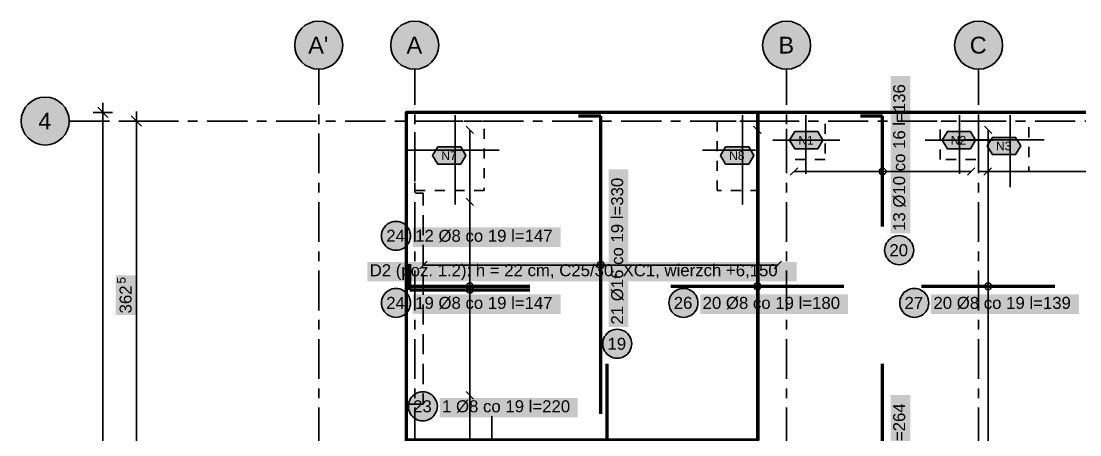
# Model space of a CAD drawing. Header units: metres. Extents: x -4.1 to 13.6, y -3 to 9.8.
# Drawn here: x -4.1 to 6.93, y 5.48 to 9.79 of the extents above; entities that cross this region are included whole.
import ezdxf

# ---------------------------------------------------------------- set-up
doc = ezdxf.new("R2010")
doc.units = ezdxf.units.M
for name, pattern in [('KRESKOWA', [5.25, 4.2, -1.05]), ('KRESKOWA_DROBNA', [3.15, 2.1, -1.05]), ('PUNKTOWA', [10.5, 8.4, -1.05, 0, -1.05])]:
    doc.linetypes.add(name, pattern=pattern)
for name, color, linetype, lineweight in [('A-MASKA', 7, 'Continuous', 18), ('A-OPISY', 2, 'Continuous', 25), ('K-KONSTR', 7, 'Continuous', 50), ('K-OSIE', 1, 'PUNKTOWA', 25), ('K-WYMIARY', 1, 'Continuous', 25), ('K-ZBROJENIE', 1, 'Continuous', 100), ('K-ZBROJENIE-OPIS', 2, 'Continuous', 25)]:
    doc.layers.add(name, color=color, linetype=linetype, lineweight=lineweight)
doc.styles.add('PL_ARIAL', font='arial.ttf')

msp = doc.modelspace()

# ---------------------------------------------------------------- hatches: boundary and pattern name
at = {"layer": 'A-MASKA', "true_color": 0xffffff}
for points in [[(5.163, 7.58), (5.163, 9.22), (4.96, 9.22), (4.96, 7.58)], [(2.225, 6.605), (2.225, 8.245), (2.022, 8.245), (2.022, 6.605)], [(-0.02, 7.439), (1.52, 7.439), (1.52, 7.642), (-0.02, 7.642)], [(-0.494, 7.08), (3.979, 7.08), (3.979, 7.283), (-0.494, 7.283)], [(-2.907, 6.731), (-2.907, 7.144), (-3.117, 7.144), (-3.117, 6.731)], [(-0.02, 6.741), (1.52, 6.741), (1.52, 6.943), (-0.02, 6.943)], [(2.975, 6.741), (4.515, 6.741), (4.515, 6.943), (2.975, 6.943)], [(5.38, 6.741), (6.92, 6.741), (6.92, 6.943), (5.38, 6.943)], [(0.26, 5.663), (1.698, 5.663), (1.698, 5.866), (0.26, 5.866)], [(5.163, 4.255), (5.163, 5.895), (4.96, 5.895), (4.96, 4.255)]]:
    msp.add_hatch(color=7, dxfattribs=at).paths.add_polyline_path(points)
at = {"layer": 'K-OSIE', "true_color": 0xffffff}
for points in [[(-0.75, 9.54), (-0.752, 9.573), (-0.759, 9.605), (-0.769, 9.636), (-0.783, 9.665), (-0.802, 9.692), (-0.823, 9.717), (-0.848, 9.738), (-0.875, 9.757), (-0.904, 9.771), (-0.935, 9.781), (-0.967, 9.788), (-1, 9.79), (-1.033, 9.788), (-1.065, 9.781), (-1.096, 9.771), (-1.125, 9.757), (-1.152, 9.738), (-1.177, 9.717), (-1.198, 9.692), (-1.217, 9.665), (-1.231, 9.636), (-1.241, 9.605), (-1.248, 9.573), (-1.25, 9.54), (-1.248, 9.507), (-1.241, 9.475), (-1.231, 9.444), (-1.217, 9.415), (-1.198, 9.388), (-1.177, 9.363), (-1.152, 9.342), (-1.125, 9.323), (-1.096, 9.309), (-1.065, 9.299), (-1.033, 9.292), (-1, 9.29), (-0.967, 9.292), (-0.935, 9.299), (-0.904, 9.309), (-0.875, 9.323), (-0.848, 9.342), (-0.823, 9.363), (-0.802, 9.388), (-0.783, 9.415), (-0.769, 9.444), (-0.759, 9.475), (-0.752, 9.507)], [(0.25, 9.54), (0.248, 9.573), (0.241, 9.605), (0.231, 9.636), (0.217, 9.665), (0.198, 9.692), (0.177, 9.717), (0.152, 9.738), (0.125, 9.757), (0.096, 9.771), (0.065, 9.781), (0.033, 9.788), (0, 9.79), (-0.033, 9.788), (-0.065, 9.781), (-0.096, 9.771), (-0.125, 9.757), (-0.152, 9.738), (-0.177, 9.717), (-0.198, 9.692), (-0.217, 9.665), (-0.231, 9.636), (-0.241, 9.605), (-0.248, 9.573), (-0.25, 9.54), (-0.248, 9.507), (-0.241, 9.475), (-0.231, 9.444), (-0.217, 9.415), (-0.198, 9.388), (-0.177, 9.363), (-0.152, 9.342), (-0.125, 9.323), (-0.096, 9.309), (-0.065, 9.299), (-0.033, 9.292), (0, 9.29), (0.033, 9.292), (0.065, 9.299), (0.096, 9.309), (0.125, 9.323), (0.152, 9.342), (0.177, 9.363), (0.198, 9.388), (0.217, 9.415), (0.231, 9.444), (0.241, 9.475), (0.248, 9.507)], [(4.125, 9.54), (4.123, 9.573), (4.116, 9.605), (4.106, 9.636), (4.092, 9.665), (4.073, 9.692), (4.052, 9.717), (4.027, 9.738), (4, 9.757), (3.971, 9.771), (3.94, 9.781), (3.908, 9.788), (3.875, 9.79), (3.842, 9.788), (3.81, 9.781), (3.779, 9.771), (3.75, 9.757), (3.723, 9.738), (3.698, 9.717), (3.677, 9.692), (3.658, 9.665), (3.644, 9.636), (3.634, 9.605), (3.627, 9.573), (3.625, 9.54), (3.627, 9.507), (3.634, 9.475), (3.644, 9.444), (3.658, 9.415), (3.677, 9.388), (3.698, 9.363), (3.723, 9.342), (3.75, 9.323), (3.779, 9.309), (3.81, 9.299), (3.842, 9.292), (3.875, 9.29), (3.908, 9.292), (3.94, 9.299), (3.971, 9.309), (4, 9.323), (4.027, 9.342), (4.052, 9.363), (4.073, 9.388), (4.092, 9.415), (4.106, 9.444), (4.116, 9.475), (4.123, 9.507)], [(6.125, 9.54), (6.123, 9.573), (6.116, 9.605), (6.106, 9.636), (6.092, 9.665), (6.073, 9.692), (6.052, 9.717), (6.027, 9.738), (6, 9.757), (5.971, 9.771), (5.94, 9.781), (5.908, 9.788), (5.875, 9.79), (5.842, 9.788), (5.81, 9.781), (5.779, 9.771), (5.75, 9.757), (5.723, 9.738), (5.698, 9.717), (5.677, 9.692), (5.658, 9.665), (5.644, 9.636), (5.634, 9.605), (5.627, 9.573), (5.625, 9.54), (5.627, 9.507), (5.634, 9.475), (5.644, 9.444), (5.658, 9.415), (5.677, 9.388), (5.698, 9.363), (5.723, 9.342), (5.75, 9.323), (5.779, 9.309), (5.81, 9.299), (5.842, 9.292), (5.875, 9.29), (5.908, 9.292), (5.94, 9.299), (5.971, 9.309), (6, 9.323), (6.027, 9.342), (6.052, 9.363), (6.073, 9.388), (6.092, 9.415), (6.106, 9.444), (6.116, 9.475), (6.123, 9.507)], [(-3.6, 8.75), (-3.602, 8.783), (-3.609, 8.815), (-3.619, 8.846), (-3.633, 8.875), (-3.652, 8.902), (-3.673, 8.927), (-3.698, 8.948), (-3.725, 8.967), (-3.754, 8.981), (-3.785, 8.991), (-3.817, 8.998), (-3.85, 9), (-3.883, 8.998), (-3.915, 8.991), (-3.946, 8.981), (-3.975, 8.967), (-4.002, 8.948), (-4.027, 8.927), (-4.048, 8.902), (-4.067, 8.875), (-4.081, 8.846), (-4.091, 8.815), (-4.098, 8.783), (-4.1, 8.75), (-4.098, 8.717), (-4.091, 8.685), (-4.081, 8.654), (-4.067, 8.625), (-4.048, 8.598), (-4.027, 8.573), (-4.002, 8.552), (-3.975, 8.533), (-3.946, 8.519), (-3.915, 8.509), (-3.883, 8.502), (-3.85, 8.5), (-3.817, 8.502), (-3.785, 8.509), (-3.754, 8.519), (-3.725, 8.533), (-3.698, 8.552), (-3.673, 8.573), (-3.652, 8.598), (-3.633, 8.625), (-3.619, 8.654), (-3.609, 8.685), (-3.602, 8.717)]]:
    msp.add_hatch(color=7, dxfattribs=at).paths.add_polyline_path(points)
at = {"layer": 'K-ZBROJENIE-OPIS', "true_color": 0xffffff}
for points in [[(3.906, 8.55), (3.96, 8.64), (4.2, 8.64), (4.254, 8.55), (4.2, 8.46), (3.96, 8.46)], [(5.496, 8.55), (5.55, 8.64), (5.79, 8.64), (5.844, 8.55), (5.79, 8.46), (5.55, 8.46)], [(5.966, 8.49), (6.02, 8.58), (6.26, 8.58), (6.314, 8.49), (6.26, 8.4), (6.02, 8.4)], [(0.186, 8.39), (0.24, 8.48), (0.48, 8.48), (0.534, 8.39), (0.48, 8.3), (0.24, 8.3)], [(3.186, 8.39), (3.24, 8.48), (3.48, 8.48), (3.534, 8.39), (3.48, 8.3), (3.24, 8.3)], [(-0.044, 7.554), (-0.045, 7.574), (-0.049, 7.593), (-0.055, 7.612), (-0.064, 7.63), (-0.075, 7.646), (-0.088, 7.661), (-0.103, 7.674), (-0.119, 7.685), (-0.137, 7.694), (-0.156, 7.7), (-0.175, 7.704), (-0.195, 7.705), (-0.215, 7.704), (-0.234, 7.7), (-0.253, 7.694), (-0.27, 7.685), (-0.287, 7.674), (-0.302, 7.661), (-0.315, 7.646), (-0.326, 7.63), (-0.335, 7.612), (-0.341, 7.593), (-0.345, 7.574), (-0.346, 7.554), (-0.345, 7.534), (-0.341, 7.515), (-0.335, 7.496), (-0.326, 7.479), (-0.315, 7.462), (-0.302, 7.447), (-0.287, 7.434), (-0.27, 7.423), (-0.253, 7.415), (-0.234, 7.408), (-0.215, 7.404), (-0.195, 7.403), (-0.175, 7.404), (-0.156, 7.408), (-0.137, 7.415), (-0.119, 7.423), (-0.103, 7.434), (-0.088, 7.447), (-0.075, 7.462), (-0.064, 7.479), (-0.055, 7.496), (-0.049, 7.515), (-0.045, 7.534)], [(5.199, 7.405), (5.197, 7.424), (5.193, 7.444), (5.187, 7.462), (5.178, 7.48), (5.167, 7.496), (5.154, 7.511), (5.139, 7.524), (5.123, 7.535), (5.105, 7.544), (5.087, 7.55), (5.067, 7.554), (5.048, 7.556), (5.028, 7.554), (5.008, 7.55), (4.99, 7.544), (4.972, 7.535), (4.956, 7.524), (4.941, 7.511), (4.928, 7.496), (4.917, 7.48), (4.908, 7.462), (4.902, 7.444), (4.898, 7.424), (4.896, 7.405), (4.898, 7.385), (4.902, 7.365), (4.908, 7.347), (4.917, 7.329), (4.928, 7.313), (4.941, 7.298), (4.956, 7.285), (4.972, 7.274), (4.99, 7.265), (5.008, 7.259), (5.028, 7.255), (5.048, 7.253), (5.067, 7.255), (5.087, 7.259), (5.105, 7.265), (5.123, 7.274), (5.139, 7.285), (5.154, 7.298), (5.167, 7.313), (5.178, 7.329), (5.187, 7.347), (5.193, 7.365), (5.197, 7.385)], [(-0.044, 6.856), (-0.045, 6.875), (-0.049, 6.895), (-0.055, 6.913), (-0.064, 6.931), (-0.075, 6.948), (-0.088, 6.962), (-0.103, 6.975), (-0.119, 6.986), (-0.137, 6.995), (-0.156, 7.002), (-0.175, 7.005), (-0.195, 7.007), (-0.215, 7.005), (-0.234, 7.002), (-0.253, 6.995), (-0.27, 6.986), (-0.287, 6.975), (-0.302, 6.962), (-0.315, 6.948), (-0.326, 6.931), (-0.335, 6.913), (-0.341, 6.895), (-0.345, 6.875), (-0.346, 6.856), (-0.345, 6.836), (-0.341, 6.817), (-0.335, 6.798), (-0.326, 6.78), (-0.315, 6.764), (-0.302, 6.749), (-0.287, 6.736), (-0.27, 6.725), (-0.253, 6.716), (-0.234, 6.71), (-0.215, 6.706), (-0.195, 6.705), (-0.175, 6.706), (-0.156, 6.71), (-0.137, 6.716), (-0.119, 6.725), (-0.103, 6.736), (-0.088, 6.749), (-0.075, 6.764), (-0.064, 6.78), (-0.055, 6.798), (-0.049, 6.817), (-0.045, 6.836)], [(2.951, 6.856), (2.95, 6.875), (2.946, 6.895), (2.94, 6.913), (2.931, 6.931), (2.92, 6.948), (2.907, 6.962), (2.892, 6.975), (2.876, 6.986), (2.858, 6.995), (2.839, 7.002), (2.82, 7.005), (2.8, 7.007), (2.78, 7.005), (2.761, 7.002), (2.742, 6.995), (2.725, 6.986), (2.708, 6.975), (2.693, 6.962), (2.68, 6.948), (2.669, 6.931), (2.66, 6.913), (2.654, 6.895), (2.65, 6.875), (2.649, 6.856), (2.65, 6.836), (2.654, 6.817), (2.66, 6.798), (2.669, 6.78), (2.68, 6.764), (2.693, 6.749), (2.708, 6.736), (2.725, 6.725), (2.742, 6.716), (2.761, 6.71), (2.78, 6.706), (2.8, 6.705), (2.82, 6.706), (2.839, 6.71), (2.858, 6.716), (2.876, 6.725), (2.892, 6.736), (2.907, 6.749), (2.92, 6.764), (2.931, 6.78), (2.94, 6.798), (2.946, 6.817), (2.95, 6.836)], [(5.356, 6.856), (5.355, 6.875), (5.351, 6.895), (5.345, 6.913), (5.336, 6.931), (5.325, 6.948), (5.312, 6.962), (5.297, 6.975), (5.281, 6.986), (5.263, 6.995), (5.244, 7.002), (5.225, 7.005), (5.205, 7.007), (5.185, 7.005), (5.166, 7.002), (5.147, 6.995), (5.13, 6.986), (5.113, 6.975), (5.098, 6.962), (5.085, 6.948), (5.074, 6.931), (5.065, 6.913), (5.059, 6.895), (5.055, 6.875), (5.054, 6.856), (5.055, 6.836), (5.059, 6.817), (5.065, 6.798), (5.074, 6.78), (5.085, 6.764), (5.098, 6.749), (5.113, 6.736), (5.13, 6.725), (5.147, 6.716), (5.166, 6.71), (5.185, 6.706), (5.205, 6.705), (5.225, 6.706), (5.244, 6.71), (5.263, 6.716), (5.281, 6.725), (5.297, 6.736), (5.312, 6.749), (5.325, 6.764), (5.336, 6.78), (5.345, 6.798), (5.351, 6.817), (5.355, 6.836)], [(2.261, 6.43), (2.26, 6.449), (2.256, 6.469), (2.25, 6.487), (2.241, 6.505), (2.23, 6.521), (2.217, 6.536), (2.202, 6.549), (2.186, 6.56), (2.168, 6.569), (2.149, 6.575), (2.13, 6.579), (2.11, 6.581), (2.09, 6.579), (2.071, 6.575), (2.052, 6.569), (2.034, 6.56), (2.018, 6.549), (2.003, 6.536), (1.99, 6.521), (1.979, 6.505), (1.97, 6.487), (1.964, 6.469), (1.96, 6.449), (1.959, 6.43), (1.96, 6.41), (1.964, 6.39), (1.97, 6.372), (1.979, 6.354), (1.99, 6.338), (2.003, 6.323), (2.018, 6.31), (2.034, 6.299), (2.052, 6.29), (2.071, 6.284), (2.09, 6.28), (2.11, 6.278), (2.13, 6.28), (2.149, 6.284), (2.168, 6.29), (2.186, 6.299), (2.202, 6.31), (2.217, 6.323), (2.23, 6.338), (2.241, 6.354), (2.25, 6.372), (2.256, 6.39), (2.26, 6.41)], [(0.236, 5.778), (0.234, 5.798), (0.23, 5.817), (0.224, 5.836), (0.215, 5.854), (0.204, 5.87), (0.191, 5.885), (0.177, 5.898), (0.16, 5.909), (0.142, 5.918), (0.124, 5.924), (0.104, 5.928), (0.085, 5.929), (0.065, 5.928), (0.045, 5.924), (0.027, 5.918), (0.009, 5.909), (-0.007, 5.898), (-0.022, 5.885), (-0.035, 5.87), (-0.046, 5.854), (-0.055, 5.836), (-0.061, 5.817), (-0.065, 5.798), (-0.066, 5.778), (-0.065, 5.758), (-0.061, 5.739), (-0.055, 5.72), (-0.046, 5.703), (-0.035, 5.686), (-0.022, 5.671), (-0.007, 5.658), (0.009, 5.647), (0.027, 5.639), (0.045, 5.632), (0.065, 5.628), (0.085, 5.627), (0.104, 5.628), (0.124, 5.632), (0.142, 5.639), (0.16, 5.647), (0.177, 5.658), (0.191, 5.671), (0.204, 5.686), (0.215, 5.703), (0.224, 5.72), (0.23, 5.739), (0.234, 5.758)]]:
    msp.add_hatch(color=7, dxfattribs=at).paths.add_polyline_path(points)
at = {"layer": 'K-ZBROJENIE-OPIS', "true_color": 0x000000}
msp.add_hatch(color=7, dxfattribs=at).paths.add_polyline_path([(0.597, 6.992), (0.597, 6.997), (0.594, 7.003), (0.591, 7.008), (0.586, 7.011), (0.581, 7.013), (0.575, 7.014), (0.569, 7.013), (0.564, 7.011), (0.559, 7.008), (0.556, 7.003), (0.553, 6.997), (0.552, 6.992), (0.553, 6.986), (0.556, 6.98), (0.559, 6.976), (0.564, 6.972), (0.569, 6.97), (0.575, 6.969), (0.581, 6.97), (0.586, 6.972), (0.591, 6.976), (0.594, 6.98), (0.597, 6.986)])

# ---------------------------------------------------------------- linework, layer by layer
at = {"layer": 'K-KONSTR', "lineweight": 70, "ltscale": 0.05}
for points in [[(-0.09, -0.09), (12.09, -0.09), (12.09, 5.425), (8.8, 5.425), (8.8, 8.84), (3.575, 8.84), (3.575, 5.425), (-0.09, 5.425)], [(-0.09, 5.425), (3.575, 5.425), (3.575, 8.84), (-0.09, 8.84)]]:
    msp.add_lwpolyline(points, close=True, dxfattribs=at)
at = {"layer": 'K-KONSTR', "linetype": 'KRESKOWA', "lineweight": 35, "ltscale": 0.05, "flags": 128}
msp.add_lwpolyline([(0.09, 5.8), (-0.09, 5.8), (-0.09, 8), (0.09, 8)], close=True, dxfattribs=at)
at = {"layer": 'K-OSIE', "linetype": 'PUNKTOWA', "lineweight": 35, "ltscale": 0.049248, "flags": 128}
for points in [[(-1, -2.5), (-1, 9.29)], [(0, -2.5), (0, 9.29)], [(3.875, -2.5), (3.875, 9.29)], [(5.875, -2.5), (5.875, 9.29)]]:
    msp.add_lwpolyline(points, dxfattribs=at)
at = {"layer": 'K-OSIE', "linetype": 'PUNKTOWA', "lineweight": 35, "ltscale": 0.049865, "flags": 128}
msp.add_lwpolyline([(-3.6, 8.75), (13.05, 8.75)], dxfattribs=at)
at = {"layer": 'K-OSIE', "linetype": 'Continuous', "lineweight": 35, "ltscale": 0.05}
for centre in [(-1, 9.54), (0, 9.54), (3.875, 9.54), (5.875, 9.54), (-3.85, 8.75)]:
    msp.add_circle(centre, 0.25, dxfattribs=at)
at = {"layer": 'K-WYMIARY', "lineweight": 35, "ltscale": 0.05}
for points in [[(-3.25, -1.4), (-3.25, 8.94)], [(-3.15, 8.84), (-3.35, 8.84)], [(-3.197, 8.787), (-3.303, 8.893)], [(-2.9, -0.1), (-2.9, 8.85)], [(-2.8, 8.75), (-3, 8.75)], [(-2.847, 8.697), (-2.953, 8.803)]]:
    msp.add_lwpolyline(points, dxfattribs=at)
at = {"layer": 'K-ZBROJENIE', "lineweight": 35, "ltscale": 0.05}
for points in [[(0.423, 7.88), (0.423, 8.81)], [(3.416, 7.88), (3.416, 8.81)], [(4.075, 8.2), (4.075, 8.81)], [(5.675, 8.2), (5.675, 8.81)], [(6.203, 8.06), (6.203, 8.81)], [(3.73, 8.55), (4.43, 8.55)], [(5.32, 8.55), (6.03, 8.55)], [(5.71, 8.553), (6.56, 8.553)], [(-0.07, 8.448), (0.88, 8.448)], [(3, 8.448), (3.55, 8.448)]]:
    msp.add_lwpolyline(points, dxfattribs=at)
at = {"layer": 'K-ZBROJENIE', "lineweight": 70, "ltscale": 0.05}
for points in [[(1.938, 8.8), (1.708, 8.8)], [(1.938, 5.7), (1.938, 8.8)], [(4.875, 8.8), (4.645, 8.8)], [(4.875, 7.65), (4.875, 8.8)], [(-0.05, 7.028), (-0.05, 7.258)], [(-0.05, 6.992), (-0.05, 7.222)], [(-0.05, 7.028), (1.2, 7.028)], [(-0.05, 6.992), (1.2, 6.992)], [(2.67, 7.028), (4.47, 7.028)], [(5.28, 7.028), (6.67, 7.028)], [(2.007, 3.58), (2.007, 6.22)], [(4.875, 3.58), (4.875, 6.22)]]:
    msp.add_lwpolyline(points, dxfattribs=at)
at = {"layer": 'K-ZBROJENIE-OPIS', "linetype": 'KRESKOWA_DROBNA', "lineweight": 35, "ltscale": 0.05, "flags": 128}
for points in [[(0.725, 8.025), (0, 8.025), (0, 8.75), (0.725, 8.75)], [(3.15, 8.025), (3.15, 8.75), (3.575, 8.75), (3.575, 8.025)], [(4.275, 8.35), (3.875, 8.35), (3.875, 8.75), (4.275, 8.75)], [(5.475, 8.35), (5.475, 8.75), (5.875, 8.75), (5.875, 8.35)], [(6.4, 8.225), (5.875, 8.225), (5.875, 8.75), (6.4, 8.75)]]:
    msp.add_lwpolyline(points, close=True, dxfattribs=at)
at = {"layer": 'K-ZBROJENIE-OPIS', "lineweight": 35, "ltscale": 0.05}
for points in [[(0.614, 8.62), (0.536, 8.698)], [(0.575, 5.397), (0.575, 8.659)], [(3.609, 8.62), (3.531, 8.698)], [(3.57, 5.216), (3.57, 8.659)], [(6.014, 8.62), (5.936, 8.698)], [(5.975, 5.216), (5.975, 8.659)], [(3.913, 8.186), (3.991, 8.264)], [(3.952, 8.225), (5.798, 8.225)], [(5.759, 8.186), (5.837, 8.264)], [(5.93, 8.186), (6.008, 8.264)], [(5.969, 8.225), (8.406, 8.225)], [(0.614, 7.869), (0.536, 7.947)], [(0.575, 5.892), (0.575, 7.908)], [(0.575, 6.992), (0.575, 7.452)], [(0.053, 7.211), (0.131, 7.289)], [(3.744, 7.211), (3.822, 7.289)], [(0.092, 7.25), (3.783, 7.25)], [(0.614, 5.853), (0.536, 5.931)], [(0.804, 5.216), (0.804, 5.676)]]:
    msp.add_lwpolyline(points, dxfattribs=at)
for points in [[(3.906, 8.55), (3.96, 8.64), (4.2, 8.64), (4.254, 8.55), (4.2, 8.46), (3.96, 8.46)], [(5.496, 8.55), (5.55, 8.64), (5.79, 8.64), (5.844, 8.55), (5.79, 8.46), (5.55, 8.46)], [(5.966, 8.49), (6.02, 8.58), (6.26, 8.58), (6.314, 8.49), (6.26, 8.4), (6.02, 8.4)], [(0.186, 8.39), (0.24, 8.48), (0.48, 8.48), (0.534, 8.39), (0.48, 8.3), (0.24, 8.3)], [(3.186, 8.39), (3.24, 8.48), (3.48, 8.48), (3.534, 8.39), (3.48, 8.3), (3.24, 8.3)], [(-0.044, 7.554), (-0.045, 7.574), (-0.049, 7.593), (-0.055, 7.612), (-0.064, 7.63), (-0.075, 7.646), (-0.088, 7.661), (-0.103, 7.674), (-0.119, 7.685), (-0.137, 7.694), (-0.156, 7.7), (-0.175, 7.704), (-0.195, 7.705), (-0.215, 7.704), (-0.234, 7.7), (-0.253, 7.694), (-0.27, 7.685), (-0.287, 7.674), (-0.302, 7.661), (-0.315, 7.646), (-0.326, 7.63), (-0.335, 7.612), (-0.341, 7.593), (-0.345, 7.574), (-0.346, 7.554), (-0.345, 7.534), (-0.341, 7.515), (-0.335, 7.496), (-0.326, 7.479), (-0.315, 7.462), (-0.302, 7.447), (-0.287, 7.434), (-0.27, 7.423), (-0.253, 7.415), (-0.234, 7.408), (-0.215, 7.404), (-0.195, 7.403), (-0.175, 7.404), (-0.156, 7.408), (-0.137, 7.415), (-0.119, 7.423), (-0.103, 7.434), (-0.088, 7.447), (-0.075, 7.462), (-0.064, 7.479), (-0.055, 7.496), (-0.049, 7.515), (-0.045, 7.534)], [(5.199, 7.405), (5.197, 7.424), (5.193, 7.444), (5.187, 7.462), (5.178, 7.48), (5.167, 7.496), (5.154, 7.511), (5.139, 7.524), (5.123, 7.535), (5.105, 7.544), (5.087, 7.55), (5.067, 7.554), (5.048, 7.556), (5.028, 7.554), (5.008, 7.55), (4.99, 7.544), (4.972, 7.535), (4.956, 7.524), (4.941, 7.511), (4.928, 7.496), (4.917, 7.48), (4.908, 7.462), (4.902, 7.444), (4.898, 7.424), (4.896, 7.405), (4.898, 7.385), (4.902, 7.365), (4.908, 7.347), (4.917, 7.329), (4.928, 7.313), (4.941, 7.298), (4.956, 7.285), (4.972, 7.274), (4.99, 7.265), (5.008, 7.259), (5.028, 7.255), (5.048, 7.253), (5.067, 7.255), (5.087, 7.259), (5.105, 7.265), (5.123, 7.274), (5.139, 7.285), (5.154, 7.298), (5.167, 7.313), (5.178, 7.329), (5.187, 7.347), (5.193, 7.365), (5.197, 7.385)], [(-0.044, 6.856), (-0.045, 6.875), (-0.049, 6.895), (-0.055, 6.913), (-0.064, 6.931), (-0.075, 6.948), (-0.088, 6.962), (-0.103, 6.975), (-0.119, 6.986), (-0.137, 6.995), (-0.156, 7.002), (-0.175, 7.005), (-0.195, 7.007), (-0.215, 7.005), (-0.234, 7.002), (-0.253, 6.995), (-0.27, 6.986), (-0.287, 6.975), (-0.302, 6.962), (-0.315, 6.948), (-0.326, 6.931), (-0.335, 6.913), (-0.341, 6.895), (-0.345, 6.875), (-0.346, 6.856), (-0.345, 6.836), (-0.341, 6.817), (-0.335, 6.798), (-0.326, 6.78), (-0.315, 6.764), (-0.302, 6.749), (-0.287, 6.736), (-0.27, 6.725), (-0.253, 6.716), (-0.234, 6.71), (-0.215, 6.706), (-0.195, 6.705), (-0.175, 6.706), (-0.156, 6.71), (-0.137, 6.716), (-0.119, 6.725), (-0.103, 6.736), (-0.088, 6.749), (-0.075, 6.764), (-0.064, 6.78), (-0.055, 6.798), (-0.049, 6.817), (-0.045, 6.836)], [(2.951, 6.856), (2.95, 6.875), (2.946, 6.895), (2.94, 6.913), (2.931, 6.931), (2.92, 6.948), (2.907, 6.962), (2.892, 6.975), (2.876, 6.986), (2.858, 6.995), (2.839, 7.002), (2.82, 7.005), (2.8, 7.007), (2.78, 7.005), (2.761, 7.002), (2.742, 6.995), (2.725, 6.986), (2.708, 6.975), (2.693, 6.962), (2.68, 6.948), (2.669, 6.931), (2.66, 6.913), (2.654, 6.895), (2.65, 6.875), (2.649, 6.856), (2.65, 6.836), (2.654, 6.817), (2.66, 6.798), (2.669, 6.78), (2.68, 6.764), (2.693, 6.749), (2.708, 6.736), (2.725, 6.725), (2.742, 6.716), (2.761, 6.71), (2.78, 6.706), (2.8, 6.705), (2.82, 6.706), (2.839, 6.71), (2.858, 6.716), (2.876, 6.725), (2.892, 6.736), (2.907, 6.749), (2.92, 6.764), (2.931, 6.78), (2.94, 6.798), (2.946, 6.817), (2.95, 6.836)], [(5.356, 6.856), (5.355, 6.875), (5.351, 6.895), (5.345, 6.913), (5.336, 6.931), (5.325, 6.948), (5.312, 6.962), (5.297, 6.975), (5.281, 6.986), (5.263, 6.995), (5.244, 7.002), (5.225, 7.005), (5.205, 7.007), (5.185, 7.005), (5.166, 7.002), (5.147, 6.995), (5.13, 6.986), (5.113, 6.975), (5.098, 6.962), (5.085, 6.948), (5.074, 6.931), (5.065, 6.913), (5.059, 6.895), (5.055, 6.875), (5.054, 6.856), (5.055, 6.836), (5.059, 6.817), (5.065, 6.798), (5.074, 6.78), (5.085, 6.764), (5.098, 6.749), (5.113, 6.736), (5.13, 6.725), (5.147, 6.716), (5.166, 6.71), (5.185, 6.706), (5.205, 6.705), (5.225, 6.706), (5.244, 6.71), (5.263, 6.716), (5.281, 6.725), (5.297, 6.736), (5.312, 6.749), (5.325, 6.764), (5.336, 6.78), (5.345, 6.798), (5.351, 6.817), (5.355, 6.836)], [(2.261, 6.43), (2.26, 6.449), (2.256, 6.469), (2.25, 6.487), (2.241, 6.505), (2.23, 6.521), (2.217, 6.536), (2.202, 6.549), (2.186, 6.56), (2.168, 6.569), (2.149, 6.575), (2.13, 6.579), (2.11, 6.581), (2.09, 6.579), (2.071, 6.575), (2.052, 6.569), (2.034, 6.56), (2.018, 6.549), (2.003, 6.536), (1.99, 6.521), (1.979, 6.505), (1.97, 6.487), (1.964, 6.469), (1.96, 6.449), (1.959, 6.43), (1.96, 6.41), (1.964, 6.39), (1.97, 6.372), (1.979, 6.354), (1.99, 6.338), (2.003, 6.323), (2.018, 6.31), (2.034, 6.299), (2.052, 6.29), (2.071, 6.284), (2.09, 6.28), (2.11, 6.278), (2.13, 6.28), (2.149, 6.284), (2.168, 6.29), (2.186, 6.299), (2.202, 6.31), (2.217, 6.323), (2.23, 6.338), (2.241, 6.354), (2.25, 6.372), (2.256, 6.39), (2.26, 6.41)], [(0.236, 5.778), (0.234, 5.798), (0.23, 5.817), (0.224, 5.836), (0.215, 5.854), (0.204, 5.87), (0.191, 5.885), (0.177, 5.898), (0.16, 5.909), (0.142, 5.918), (0.124, 5.924), (0.104, 5.928), (0.085, 5.929), (0.065, 5.928), (0.045, 5.924), (0.027, 5.918), (0.009, 5.909), (-0.007, 5.898), (-0.022, 5.885), (-0.035, 5.87), (-0.046, 5.854), (-0.055, 5.836), (-0.061, 5.817), (-0.065, 5.798), (-0.066, 5.778), (-0.065, 5.758), (-0.061, 5.739), (-0.055, 5.72), (-0.046, 5.703), (-0.035, 5.686), (-0.022, 5.671), (-0.007, 5.658), (0.009, 5.647), (0.027, 5.639), (0.045, 5.632), (0.065, 5.628), (0.085, 5.627), (0.104, 5.628), (0.124, 5.632), (0.142, 5.639), (0.16, 5.647), (0.177, 5.658), (0.191, 5.671), (0.204, 5.686), (0.215, 5.703), (0.224, 5.72), (0.23, 5.739), (0.234, 5.758)]]:
    msp.add_lwpolyline(points, close=True, dxfattribs=at)
for centre in [(4.875, 8.225), (1.938, 7.25), (0.575, 7.028), (3.57, 7.028), (5.975, 7.028), (0.575, 6.992)]:
    msp.add_circle(centre, 0.035, dxfattribs=at)

# ---------------------------------------------------------------- texts
at = {"layer": 'A-OPISY', "style": 'PL_ARIAL'}
msp.add_text('D2 (poz. 1.2): h = 22 cm, C25/30, XC1, wierzch +6,150', height=0.125, dxfattribs=at).set_placement((-0.469, 7.133))
at = {"layer": 'K-OSIE', "style": 'PL_ARIAL'}
for s, p in [("A'", (-1.109, 9.453)), ('A', (-0.085, 9.453)), ('B', (3.79, 9.453)), ('C', (5.783, 9.453)), ('4', (-3.921, 8.662))]:
    msp.add_text(s, height=0.175, dxfattribs=at).set_placement(p)
at = {"layer": 'K-WYMIARY', "style": 'PL_ARIAL'}
for s, height, p in [('5', 0.09, (-3.012, 7.056)), ('362', 0.125, (-2.95, 6.746))]:
    msp.add_text(s, height=height, rotation=90, dxfattribs=at).set_placement(p)
at = {"layer": 'K-ZBROJENIE-OPIS', "style": 'PL_ARIAL'}
for s, p in [('13 Ø10 co 16 l=136', (5.11, 7.605)), ('21 Ø16 co 19 l=330', (2.172, 6.63)), ('15 Ø14 co 14 l=264', (5.11, 4.28))]:
    msp.add_text(s, height=0.125, rotation=90, dxfattribs=at).set_placement(p)
for s, height, p in [('N1', 0.09, (3.996, 8.505)), ('N2', 0.09, (5.586, 8.505)), ('N3', 0.09, (6.056, 8.445)), ('N7', 0.09, (0.276, 8.345)), ('N8', 0.09, (3.276, 8.345)), ('24', 0.125, (-0.296, 7.492)), ('12 Ø8 co 19 l=147', 0.125, (0.005, 7.492)), ('20', 0.125, (4.946, 7.342)), ('24', 0.125, (-0.296, 6.793)), ('19 Ø8 co 19 l=147', 0.125, (0.005, 6.793)), ('26', 0.125, (2.699, 6.793)), ('20 Ø8 co 19 l=180', 0.125, (3, 6.793)), ('27', 0.125, (5.104, 6.793)), ('20 Ø8 co 19 l=139', 0.125, (5.405, 6.793)), ('19', 0.125, (2.009, 6.367)), ('1 Ø8 co 19 l=220', 0.125, (0.285, 5.716)), ('23', 0.125, (-0.016, 5.716))]:
    msp.add_text(s, height=height, dxfattribs=at).set_placement(p)

doc.saveas('drawing.dxf')
